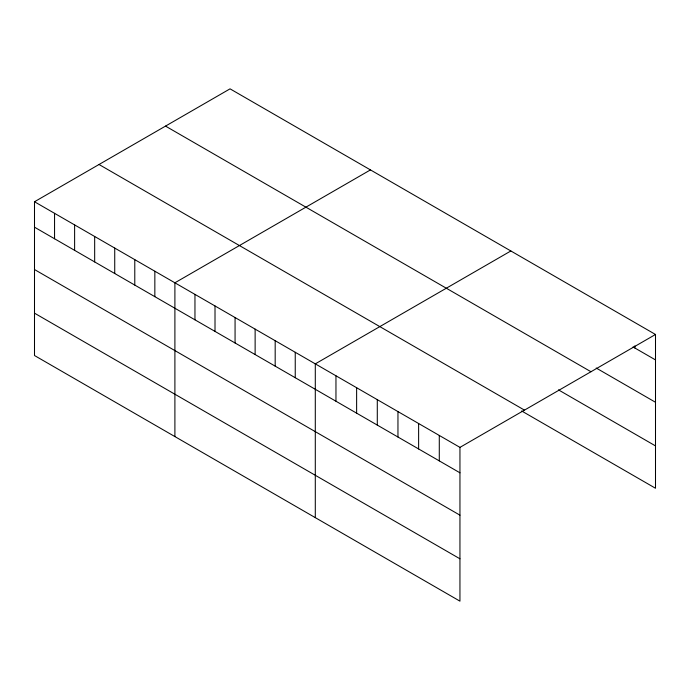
<?xml version="1.0" encoding="UTF-8"?>
<svg xmlns="http://www.w3.org/2000/svg" width="690" height="690" viewBox="0 0 690 690"><rect width="100%" height="100%" fill="white"/><g stroke="black" fill="none" stroke-linecap="round" stroke-linejoin="round"><path stroke-width="1.03" d="M34.5 201.747L459.954 447.379L459.945 601.154L34.5 355.523L34.5 201.747L230.046 88.846L655.5 334.478L655.5 488.253L521.631 410.964M370.452 169.904L174.898 282.805L174.898 436.58M510.85 250.97L315.296 363.863L315.296 517.638M459.954 447.379L655.5 334.478M633.041 346.949L655.5 359.913M596.203 368.029L655.5 402.27M165.522 126.106L590.968 371.738M558.469 389.876L655.5 445.904M99.032 164.496L524.478 410.127M34.5 227.183L459.954 472.814M34.5 269.531L459.945 515.163M34.5 313.165L459.945 558.797M634.835 345.863L634.835 347.984M439.288 435.45L439.288 460.886M418.623 423.522L418.623 448.957M397.957 411.585L397.957 437.02M377.292 399.657L377.292 425.092M356.627 387.728L356.627 413.163M335.961 375.8L335.961 401.235M295.242 352.288L295.242 377.723M275.181 340.705L275.181 366.14M255.128 329.13L255.128 354.565M235.066 317.547L235.066 342.982M215.013 305.963L215.013 331.398M194.959 294.389L194.959 319.824M154.845 271.23L154.845 296.666M134.783 259.647L134.783 285.082M114.73 248.072L114.73 273.507M94.668 236.489L94.668 261.924M74.615 224.906L74.615 250.341M54.553 213.331L54.553 238.766"/></g></svg>
